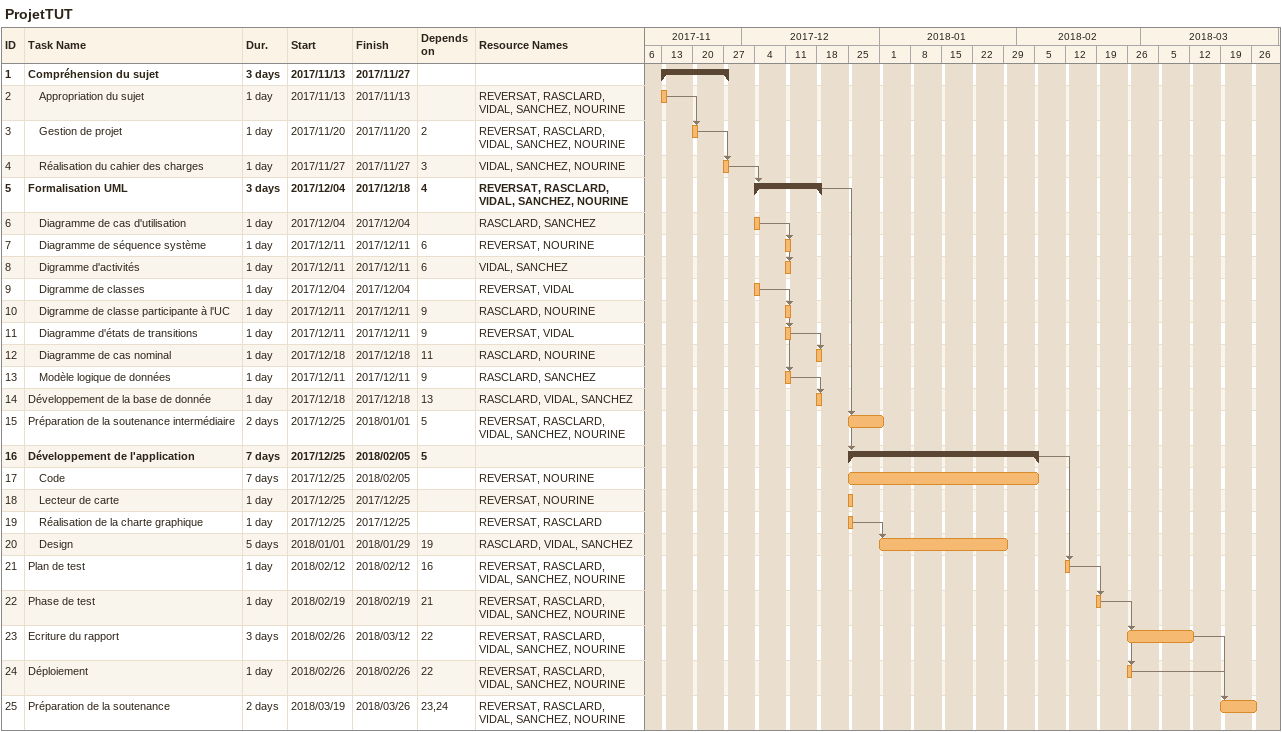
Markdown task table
ProjetTUT

| ID | Level | Task | Duration | Start | Finish | Predecessors | Resources |
|---|---|---|---|---|---|---|---|
| 1 | 1 | **Compréhension du sujet** | 3d | 2017-11-13 | 2017-11-27 |  |  |
| 2 | 2 | Appropriation du sujet | 1d | 2017-11-13 | 2017-11-13 |  | REVERSAT, RASCLARD, VIDAL, SANCHEZ, NOURINE |
| 3 | 2 | Gestion de projet | 1d | 2017-11-20 | 2017-11-20 | 2 | REVERSAT, RASCLARD, VIDAL, SANCHEZ, NOURINE |
| 4 | 2 | Réalisation du cahier des charges | 1d | 2017-11-27 | 2017-11-27 | 3 | VIDAL, SANCHEZ, NOURINE |
| 5 | 1 | **Formalisation UML** | 3d | 2017-12-04 | 2017-12-18 | 4 | REVERSAT, RASCLARD, VIDAL, SANCHEZ, NOURINE |
| 6 | 2 | Diagramme de cas d'utilisation | 1d | 2017-12-04 | 2017-12-04 |  | RASCLARD, SANCHEZ |
| 7 | 2 | Diagramme de séquence système | 1d | 2017-12-11 | 2017-12-11 | 6 | REVERSAT, NOURINE |
| 8 | 2 | Digramme d'activités | 1d | 2017-12-11 | 2017-12-11 | 6 | VIDAL, SANCHEZ |
| 9 | 2 | Digramme de classes | 1d | 2017-12-04 | 2017-12-04 |  | REVERSAT, VIDAL |
| 10 | 2 | Digramme de classe participante à l'UC | 1d | 2017-12-11 | 2017-12-11 | 9 | RASCLARD, NOURINE |
| 11 | 2 | Diagramme d'états de transitions | 1d | 2017-12-11 | 2017-12-11 | 9 | REVERSAT, VIDAL |
| 12 | 2 | Diagramme de cas nominal | 1d | 2017-12-18 | 2017-12-18 | 11 | RASCLARD, NOURINE |
| 13 | 2 | Modèle logique de données | 1d | 2017-12-11 | 2017-12-11 | 9 | RASCLARD, SANCHEZ |
| 14 | 1 | Développement de la base de donnée | 1d | 2017-12-18 | 2017-12-18 | 13 | RASCLARD, VIDAL, SANCHEZ |
| 15 | 1 | Préparation de la soutenance intermédiaire | 2d | 2017-12-25 | 2018-01-01 | 5 | REVERSAT, RASCLARD, VIDAL, SANCHEZ, NOURINE |
| 16 | 1 | **Développement de l'application** | 7d | 2017-12-25 | 2018-02-05 | 5 |  |
| 17 | 2 | Code | 7d | 2017-12-25 | 2018-02-05 |  | REVERSAT, NOURINE |
| 18 | 2 | Lecteur de carte | 1d | 2017-12-25 | 2017-12-25 |  | REVERSAT, NOURINE |
| 19 | 2 | Réalisation de la charte graphique | 1d | 2017-12-25 | 2017-12-25 |  | REVERSAT, RASCLARD |
| 20 | 2 | Design | 5d | 2018-01-01 | 2018-01-29 | 19 | RASCLARD, VIDAL, SANCHEZ |
| 21 | 1 | Plan de test | 1d | 2018-02-12 | 2018-02-12 | 16 | REVERSAT, RASCLARD, VIDAL, SANCHEZ, NOURINE |
| 22 | 1 | Phase de test | 1d | 2018-02-19 | 2018-02-19 | 21 | REVERSAT, RASCLARD, VIDAL, SANCHEZ, NOURINE |
| 23 | 1 | Ecriture du rapport | 3d | 2018-02-26 | 2018-03-12 | 22 | REVERSAT, RASCLARD, VIDAL, SANCHEZ, NOURINE |
| 24 | 1 | Déploiement | 1d | 2018-02-26 | 2018-02-26 | 22 | REVERSAT, RASCLARD, VIDAL, SANCHEZ, NOURINE |
| 25 | 1 | Préparation de la soutenance | 2d | 2018-03-19 | 2018-03-26 | 23, 24 | REVERSAT, RASCLARD, VIDAL, SANCHEZ, NOURINE |
